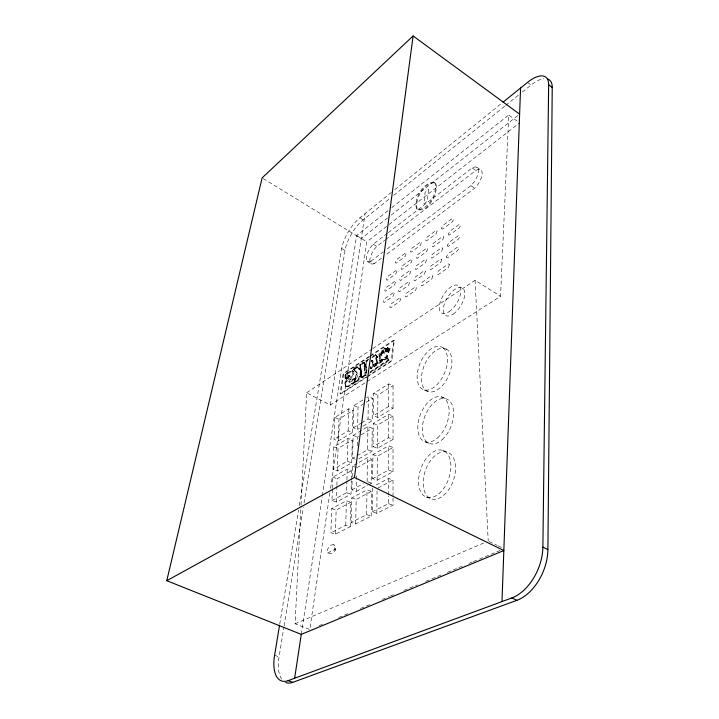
<?xml version="1.0" encoding="UTF-8"?>
<svg xmlns="http://www.w3.org/2000/svg" width="719" height="719" viewBox="0 0 719 719"><rect width="100%" height="100%" fill="white"/><g stroke="black" fill="none" stroke-linecap="round" stroke-linejoin="round"><path stroke-width="0.54" stroke-dasharray="3.6 2.7" d="M372.541 487.976L372.271 511.82L376.837 513.33L393.023 505.196L393.023 497.539M393.023 496.452L393.023 480.04L388.494 478.432L375.372 485.406M393.023 471.709L393.032 447.443L388.584 445.789L372.927 454.597L372.649 478.647L377.133 480.211L393.023 471.709L388.521 470.091L372.649 478.647M393.032 439.417L393.041 416.004L388.673 414.288L373.278 423.419L373.017 446.634L377.421 448.261L393.032 439.417L388.602 437.736L373.017 446.634M393.041 408.248L393.05 385.645L388.754 383.883L373.628 393.311L373.368 415.735L377.691 417.406L393.041 408.248L388.691 406.523L373.368 415.735M372.271 511.82L388.431 503.642L388.449 495.966M388.449 494.87L388.494 478.432M388.521 470.091L388.584 445.789M388.602 437.736L388.673 414.288M388.691 406.523L388.754 383.883M376.837 513.33L377.062 488.453M377.133 480.211L377.349 456.214L393.032 447.443M377.421 448.261L377.628 425.082L393.041 416.004M377.691 417.406L377.897 395.019L393.05 385.645M371.193 516.17L371.489 491.392L366.996 489.846L351.717 497.961L351.151 522.515L355.68 523.962L371.193 516.17L366.636 514.678L351.151 522.515M368.73 484.714L371.588 483.177L371.876 459.27L367.463 457.67L358.071 462.955M358.853 458.776L371.966 451.343L372.244 428.254L367.912 426.61L362.367 429.899M363.122 426.106L372.334 420.606L372.604 398.299L368.344 396.6L366.528 397.733M366.636 514.678L366.996 489.846M367.112 481.622L367.463 457.67M361.45 430.447L353.137 435.372L352.616 458.273L367.58 449.735L367.912 426.61M361.585 422.817L368.02 418.943L368.344 396.6M327.567 553.019L334.551 549.613C336.771 538.468 323.496 549.154 328.538 553.226C334.38 554.726 337.535 548.282 333.778 544.508M355.68 523.962L356.175 499.453L371.489 491.392M352.094 481.209L351.897 489.828L356.345 491.338L356.687 474.127M357.271 445.681L357.442 436.981L360.219 435.346M362.897 399.998L353.811 405.66L353.308 427.787L357.595 429.405L358.044 407.305L365.324 402.802M352.193 476.904L352.436 466.128L357.127 463.485M350.27 526.685L350.836 502.275L346.378 500.792L331.711 508.576L330.911 532.761L335.387 534.163L350.27 526.685L345.758 525.247L330.911 532.761M332.358 489.432L331.98 500.559L336.384 502.015L351.025 494.187L351.33 480.714M351.357 479.591L351.564 470.612L347.196 469.076L332.762 477.191L332.394 488.327M351.744 462.802L352.274 440.019L347.978 438.437L333.778 446.858L333.023 469.453L337.346 470.954L351.744 462.802L347.394 461.247L333.023 469.453M352.454 432.47L352.957 410.45L348.733 408.814L334.757 417.523L334.029 439.372L338.281 440.927L352.454 432.47L348.167 430.879L334.029 439.372M345.758 525.247L346.378 500.792M331.98 500.559L346.585 492.695L346.891 480.885M346.918 479.807L347.196 469.076M347.394 461.247L347.978 438.437M348.167 430.879L348.733 408.814M335.387 534.163L336.141 510.014L350.836 502.275M336.384 502.015L336.869 486.466M336.905 485.352L337.112 478.692L351.564 470.612M337.346 470.954L338.047 448.404L352.274 440.019M338.281 440.927L338.955 419.114L352.957 410.45M388.458 348.05L388.017 348.023C385.402 348.823 387.478 354.431 387.757 350.414L388.62 348.409L387.029 347.466C383.901 349.164 388.071 350.369 386.067 352.058L385.007 351.438L384.8 348.05C381.681 348.266 387.083 356.957 382.463 351.708L382.22 350.342L380.854 352.355L382.391 353.514C383.308 356.336 379.47 355.599 379.902 353.64L378.85 354.072L378.239 355.698L380.189 356.543L380.504 361.495L379.506 360.947L379.201 355.995L378.437 356.076M301.036 504.909L306.654 392.781L330.291 405.058L500.559 296.291L508.746 115.004L517.761 121.574M329.877 492.866L309.781 629.52L295.078 623.768L300.973 506.032M375.381 354.404L376.909 356.759L375.749 357.604L376.738 358.152L377.897 357.37L375.381 354.404L372.936 356.022L373.431 356.291M387.469 347.493L386.903 350.459M349.164 375.219C348.194 378.616 343.152 382.131 345.102 386.202L346.082 386.723C342.837 382.787 352.939 376.873 348.742 375.327M359.788 364.704L360.426 370.644L361.414 371.175L360.767 365.234L359.788 364.704L361.19 364.371M360.282 364.964L360.92 370.914L357.46 366.852L353.748 369.287L357.298 373.278C349.722 389.671 362.106 379.362 360.929 371.624L361.684 377.754L365.558 375.255L364.443 365.612C367.085 364.937 363.463 360.318 362.205 363.697M330.533 488.426L366.807 241.782L387.999 225.29M383.712 350.647L382.957 352.759M301.279 634.383L322.121 496.91M322.283 495.804L365.054 213.642M330.291 405.058L356.633 235.562L388.287 210.469M281.713 679.14A34.827 16.636 -69.7 0 1 279.062 656.959L283.915 627.058M284.095 625.943L303.328 507.443M304.047 503.012L345.03 250.5A25.578 10.111 -58.7 0 1 363.194 219.852L390.291 198.085M279.718 624.209L298.556 510.059M299.284 505.628L341.714 248.504A25.623 10.039 -58.8 0 1 359.904 217.803L391.262 192.467M353.263 369.018L356.795 373.089C352.4 383.578 355.788 386.507 357.774 373.619L353.263 369.018C357.936 360.507 366.169 379.389 356.975 366.582M380.926 355.222L380.89 354.188L379.902 353.64M355.456 382.364L359.473 379.677L361.468 371.822L360.48 371.283L358.493 379.147L354.467 381.834M371.507 360.965L371.022 360.695C373.637 358.682 370.914 365.603 373.673 365.755L377.538 363.23L376.738 358.152M372.676 365.207L376.54 362.682L375.749 357.604M382.023 355.501L381.034 354.943L381.142 352.948M345.102 386.202L347.879 385.995L353.658 382.274L354.773 378.203L355.761 378.733L354.647 382.805L348.239 386.795L345.596 386.463C343.466 382.4 349.119 378.67 349.524 375.417C347.484 377.16 344.473 382.85 345.506 374.725L349.461 372.127M379.506 360.947L386.292 356.516L388.323 349.326L389.833 348.05L386.795 356.795L380.009 361.217L379.695 356.264L378.733 355.977L379.344 354.35L380.396 353.91C382.032 357.559 380.863 351.232 382.715 350.62L382.957 351.986C384.395 354.97 383.38 348.32 385.294 348.329L385.501 351.717L386.885 348.284L387.963 347.771L387.262 350.135C385.995 353.505 390.049 349.039 389.33 347.771L388.197 348.364L386.606 351.528M380.504 361.495L387.289 357.073L389.195 350.872L390.489 348.994L389.33 347.771M383.955 353.317L383.569 351.061L382.589 350.513M385.914 349.901L385.078 351.501M383.569 351.061L381.987 352.22L382.391 353.514M390.327 348.329L389.195 348.922L387.595 352.085M394.758 189.645L501.341 103.545M393.787 195.28L504.81 106.124M505.682 105.414L518.794 94.89M522.291 92.077L531.035 85.058A30.845 13.454 -53.3 0 1 543.897 78.668M391.801 207.683L508.746 115.004M387.667 217.857L361.271 238.6L262.12 177.899M391.181 215.098L518.741 114.851M388.88 224.607L519.567 122.895M381.546 258.112L374.392 263.496L370.797 261.33A11.792 4.835 -58.8 0 1 366.384 257.051A11.792 4.835 -58.8 0 1 373.233 244.208L387.361 233.316M388.251 232.632L472.176 167.922A13.068 5.725 -55.7 0 1 478.414 171.535A13.068 5.725 -55.7 0 1 470.891 185.673L386.885 249.169M374.392 263.496A11.774 4.862 -58.7 0 1 369.943 259.208A11.774 4.862 -58.7 0 1 376.774 246.383L384.737 240.281M385.618 239.598L475.87 170.457A13.041 5.761 -55.7 0 1 482.143 174.097A13.041 5.761 -55.7 0 1 474.639 188.207L385.132 255.425M370.797 261.33L383.308 251.866M364.524 365.558L364.03 365.288L364.937 365.881C367.22 365.396 364.56 363.931 363.958 365.342L365.063 374.985L366.052 375.525L362.178 378.014L361.19 377.484L360.48 371.283M367.301 360.938L366.142 363.131L367.292 373.107M349.695 371.975L352.553 370.914A3.972 1.771 -61.7 0 1 353.433 372.208L352.921 374.635L349.003 381.735L349.614 382.005L355.267 378.473L354.152 382.544L348.364 386.256L346.207 386.759M350.108 375.695L346.199 379.21L345.111 378.643L345.021 374.464L349.901 371.283L352.067 370.653A3.972 1.771 -61.7 0 1 352.948 371.948C351.034 377.547 343.251 387.55 355.761 378.733M306.654 392.781L371.786 349.281M372.721 348.661L475.07 280.302L500.559 296.291M346.082 379.165L345.992 374.985L350.872 371.804L353.038 371.184A3.972 1.771 -61.7 0 1 353.928 372.478C354.332 376.325 349.308 378.751 349.641 382.301M369.18 356.372L343.197 373.637L340.033 393.644L340.842 393.949L367.041 377.098M370.105 355.761L393.536 340.24L394.318 340.536L391.783 361.1L367.975 376.495M369.674 356.642L343.682 373.898L340.617 393.994M370.591 356.031L394.264 340.5M361.711 363.437L363.643 362.151L364.623 362.691L365.962 365.207M368.272 359.105L365.935 360.704L365.18 362.196L366.726 373.359M364.623 362.691L360.947 365.117M361.19 363.778L360.282 364.38L360.767 364.641M368.757 359.383L365.71 362.034L366.798 372.837M371.849 357.343L375.875 354.674L377.403 357.028L376.244 357.882L377.089 362.762L373.179 365.477L372.37 360.408L370.896 361.369M354.233 369.548L357.945 367.112M372.361 357.595L376.37 354.952M348.94 377.412L347.969 376.891L345.111 378.643M371.346 361.675L372.855 360.677L373.673 365.755M365.063 374.985L361.19 377.484M370.222 371.66L388.359 359.922L389.356 360.489L369.539 373.287M369.934 372.442L388.862 360.21L386.894 357.999L370.752 368.443L370.321 367.247M366.546 376.828L340.195 393.742M367.481 376.226L391.28 360.821L393.769 340.213M366.232 402.236L372.604 398.299M353.308 427.787L360.668 423.365M357.595 429.405L359.437 428.299M361.145 434.797L372.244 428.254M370.33 368.137L386.4 357.72L387.748 358.152L389.356 360.489M356.822 467.674L371.876 459.27M351.897 489.828L363.311 483.68M356.345 491.338L367.777 485.217M377.996 487.958L393.023 480.04M295.078 623.768L484.112 542.845M319.092 625.656L324.269 623.508M338.748 617.495L348.059 613.622M360.471 608.472L371.849 603.744M382.193 599.448L389.428 596.437M390.471 596.006L393.572 594.721M403.916 590.425L417.362 584.844M425.639 581.401L430.807 579.253M431.84 578.822L441.151 574.957M447.362 572.378L464.941 565.08M469.085 563.354L472.185 562.069M473.219 561.638L478.396 559.49M479.429 559.058L500.118 550.466M387.748 358.152L371.319 368.685L370.069 368.155M354.773 378.203L348.706 381.798M433.665 182.159C422.592 183.3 414.18 198.013 416.346 208.537C426.421 215.88 439.273 192.18 435.768 183.749L433.665 182.159L435.04 183.291C437.512 193.779 428.821 208.977 417.658 209.75M434.393 182.626C423.311 183.749 414.89 198.471 417.074 208.995L418.386 210.209M380.89 354.188L379.839 354.629L379.425 356.624M379.938 354.674L381.034 354.943M386.067 352.058L386.139 348.706L384.791 349.551L384.701 351.196M331.711 508.576L336.141 510.014M351.717 497.961L356.175 499.453M346.585 492.695L351.025 494.187M388.431 503.642L393.023 505.196M332.762 477.191L337.112 478.692M368.011 481.937L371.588 483.177M426.169 497.027L430.852 498.671M352.436 466.128L355.941 467.368M352.616 458.273L355.231 459.207M333.778 446.858L338.047 448.404M372.927 454.597L377.349 456.214M367.58 449.735L371.966 451.343M353.137 435.372L357.442 436.981M334.757 417.523L338.955 419.114M368.02 418.943L372.334 420.606M425.181 441.87L429.737 443.614M373.278 423.419L377.628 425.082M442.724 450.364L447.344 452.134M274.595 655.243L279.062 656.959M353.811 405.66L358.044 407.305M373.628 393.311L377.897 395.019M441.25 396.843L445.735 398.712M424.255 389.932L428.677 391.765M443.012 347.825A23.197 13.185 -66.8 0 1 436.262 385.411A23.197 13.185 -66.8 0 1 417.622 371.48A23.197 13.185 -66.8 0 1 443.012 347.825L447.38 349.776A23.134 13.239 -66.8 0 1 440.702 387.28A23.134 13.239 -66.8 0 1 421.972 373.323A23.134 13.239 -66.8 0 1 447.38 349.776M489.226 541.569L497.242 545.397M498.24 545.874L502.248 547.797M341.92 392.682L342.415 392.942M346.918 389.464L347.412 389.725M354.386 384.656L354.88 384.917M351.591 383.622L352.076 383.883M349.838 384.755L350.333 385.016M345.039 375.084L345.524 375.345M355.788 380.98L356.282 381.25M354.161 380.432L354.656 380.702M347.61 377.124L348.104 377.385M354.934 381.537L355.429 381.798M345.066 376.352L345.551 376.612M351.906 379.974L352.391 380.234M346.792 377.664L347.277 377.924M353.829 381.672L354.314 381.933M345.093 377.718L345.578 377.978M353.658 382.274L354.647 382.805M345.875 378.257L346.36 378.527M347.96 372.532L348.445 372.793M358.493 379.147L359.473 379.677M355.474 378.014L355.959 378.284M346.612 373.413L347.097 373.673M357.738 379.722L358.233 379.992M348.985 375.749L348.104 375.776L347.969 376.891M348.293 375.624L348.778 375.884M354.53 379.102L355.024 379.362M356.804 380.324L357.298 380.594M353.505 378.931L354 379.192M345.021 374.464L345.992 374.985M354.916 380.081L355.411 380.342M362.951 376.352L363.446 376.621M352.499 370.815L353.469 371.346M360.992 375.642L361.486 375.902M356.543 374.015L357.037 374.275M361.073 376.45L361.567 376.72M362.025 376.954L362.52 377.223M361.145 377.124L361.639 377.394M359.203 376.307L359.698 376.567M356.058 375.821L356.552 376.091M358.754 378.086L359.248 378.356M354.296 368.335L354.791 368.595M360.534 371.723L361.028 371.993M360.623 372.415L361.109 372.685M353.577 368.811L354.063 369.072M360.165 372.469L360.65 372.73M364.704 375.219L365.198 375.489M360.713 373.188L361.208 373.458M354.152 370.006L354.647 370.276M360.794 373.853L361.289 374.123M363.922 375.722L364.416 375.992M355.024 370.968L355.51 371.229M355.887 371.93L356.381 372.19M359.707 374.275L360.201 374.536M360.911 374.887L361.405 375.147M356.552 372.658L357.037 372.927M360.021 366.951L360.507 367.22M364.524 370.285L365.018 370.555M366.151 371.301L366.645 371.579M360.192 368.443L360.686 368.703M357.307 366.987L357.792 367.247M357.981 367.795L358.475 368.056M356.112 367.139L356.597 367.4M358.817 368.793L359.311 369.054M360.345 369.746L360.83 370.015M359.617 369.746L360.111 370.015M364.794 372.631L365.288 372.9M355.222 367.724L355.707 367.993M360.192 370.429L360.677 370.698M362.196 363.113L362.682 363.383M364.731 364.83L365.225 365.099M364.479 365L364.973 365.27M364.227 365.162L364.722 365.432M372.568 370.141L373.062 370.411M365.603 366.627L366.088 366.897M364.039 366.079L364.533 366.348M364.254 367.912L364.74 368.182M359.868 365.629L360.354 365.899M365.89 369.099L366.384 369.377M373.08 364.946L373.574 365.216M363.544 362.214L364.03 362.484M372.029 367.041L372.523 367.31M363.329 362.367L363.814 362.628M363.94 362.691L364.425 362.96M363.014 362.574L363.499 362.843M364.254 363.293L364.74 363.562M362.628 362.825L363.113 363.095M364.587 363.922L365.072 364.191M365.351 364.515L365.845 364.785M364.857 364.434L365.342 364.704M371.876 360.138L372.855 360.677M376.54 362.682L377.538 363.23M371.561 360.336L372.056 360.614M375.956 363.068L376.45 363.338M372.065 361.217L372.559 361.486M374.994 363.697L375.489 363.967M372.262 362.502L372.757 362.78M375.579 364.74L376.082 365.009M366.681 360.156L367.175 360.426M373.943 364.38L374.446 364.65M372.469 363.841L372.963 364.111M377.376 367.032L377.87 367.31M380.414 360.354L380.908 360.632M375.821 358.035L376.316 358.305M376.001 359.087L376.495 359.356M379.929 361.918L380.423 362.196M382.526 363.697L383.029 363.976M376.235 360.408L376.729 360.686M376.45 361.666L376.945 361.945M379.201 355.995L380.189 356.543M375.543 354.647L376.037 354.925M383.919 359.329L384.422 359.608M386.66 361.019L387.164 361.298M375.884 355.177L376.379 355.447M376.298 355.815L376.792 356.085M376.675 356.399L377.169 356.669M376.909 356.822L377.897 357.37M376.711 356.957L377.205 357.226M381.322 359.77L381.816 360.039M376.414 357.154L376.909 357.433M376.1 357.37L376.594 357.64M381.277 353.703L381.771 353.982M386.292 356.516L387.289 357.073M387.02 357.981L387.514 358.26M380.63 354.853L381.124 355.132M387.424 358.583L387.927 358.862M380.108 354.737L380.603 355.015M387.865 359.212L388.368 359.491M384.557 357.649L385.051 357.927M388.215 359.716L388.718 360.003M385.42 350.854L385.914 351.124M382.22 350.342L383.209 350.899M383.371 351.663L383.865 351.942M381.474 350.881L382.463 351.429M382.463 351.708L383.452 352.256M385.15 348.149L386.139 348.706M387.685 349.982L388.673 350.539M388.206 350.315L389.195 350.872M386.768 349.856L387.757 350.414M386.975 351.007L387.469 351.285M367.175 261.303L370.743 263.46M341.714 248.504L345.03 250.5M373.233 244.208L376.774 246.383M356.633 235.562L366.807 241.782M359.904 217.803L363.194 219.852M470.891 185.673L474.639 188.207M472.176 167.922L475.87 170.457M476.868 167.302L480.571 169.855M527.521 82.406L531.035 85.058M371.058 368.694L370.653 366.223M386.75 357.595L388.359 359.922M363.643 362.151L364.982 364.668M361.468 371.822L362.178 378.014M364.937 365.881L366.052 375.525M335.315 550.403L335.072 549.882A1.833 0.944 -6.2 0 0 334.551 549.613M475.07 280.302L488.219 541.092M335.288 548.858L335.315 549.64M449.492 264.484L448.431 267.486L438.518 274.451C436.541 274.811 437.799 271.18 438.869 270.551L448.449 263.846L449.492 264.484M447.47 245.26L447.703 246.356L448.494 246.311L458.093 239.436C459.18 238.834 460.412 235.14 458.398 235.634L448.827 242.519L447.47 245.26M448.449 233.99L448.683 235.059L449.465 234.996L458.992 228.085C460.061 227.492 461.292 223.825 459.288 224.346L449.788 231.266L448.449 233.99M446.481 256.728L446.715 257.842L447.515 257.815L457.185 250.985C458.291 250.365 459.522 246.653 457.491 247.111L447.847 253.96L446.481 256.728M443.767 236.937L442.733 239.822L433.189 246.806C431.283 247.219 432.541 243.696 433.548 243.103L442.769 236.38L443.767 236.937M441.673 228.022L441.888 229.064L442.661 229.002L451.972 222.153C453.015 221.569 454.237 217.965 452.278 218.486L442.994 225.353L441.673 228.022M441.727 259.622L440.684 262.57L430.987 269.472C429.054 269.823 430.322 266.264 431.364 265.644L440.72 259.011L441.727 259.622M442.76 248.19L441.718 251.102L432.101 258.04C430.178 258.427 431.436 254.886 432.461 254.274L441.754 247.597L442.76 248.19M437.098 230.952L436.074 233.783L426.735 240.712C424.875 241.126 426.133 237.665 427.104 237.081L436.127 230.422L437.098 230.952M432.793 276.141L431.733 279.107L422.116 285.865C420.202 286.162 421.478 282.621 422.511 281.983L431.795 275.494L432.793 276.141M426.565 259.811L425.522 262.687L416.184 269.427C414.324 269.751 415.6 266.3 416.589 265.688L425.603 259.208L426.565 259.811M427.688 248.639L426.664 251.479L417.388 258.265C415.546 258.615 416.813 255.182 417.784 254.58L426.735 248.064L427.688 248.639M425.414 271.171L424.363 274.083L414.962 280.778C413.092 281.066 414.369 277.597 415.375 276.977L424.453 270.542L425.414 271.171M421.37 242.555L420.345 245.35L411.277 252.081C409.471 252.432 410.738 249.053 411.681 248.468L420.444 242.006L421.37 242.555M416.598 287.447L415.546 290.377L406.217 296.938C404.357 297.172 405.651 293.72 406.648 293.082L415.654 286.782L416.598 287.447M409.587 282.369L408.536 285.254L399.413 291.752C397.598 291.986 398.883 288.598 399.854 287.977L408.662 281.731L409.587 282.369M410.846 271.09L409.803 273.939L400.744 280.482C398.937 280.743 400.222 277.372 401.184 276.761L409.929 270.47L410.846 271.09M412.086 259.99L411.052 262.803L402.056 269.382C400.267 269.679 401.544 266.327 402.487 265.724L411.178 259.397L412.086 259.99M406.091 253.816L405.076 256.584L396.259 263.118C394.506 263.415 395.792 260.125 396.708 259.532L405.21 253.25L406.091 253.816M400.896 298.412L399.836 301.315L390.777 307.678C388.988 307.849 390.282 304.488 391.253 303.849L399.989 297.738L400.896 298.412M396.924 271.009L395.899 273.795L387.155 280.194C385.42 280.428 386.705 277.157 387.622 276.554L396.061 270.407L396.924 271.009M394.219 293.244L393.167 296.093L384.314 302.402C382.553 302.582 383.847 299.284 384.791 298.655L393.347 292.588L394.219 293.244M395.585 282.037L394.551 284.85L385.743 291.213C384 291.42 385.294 288.13 386.22 287.519L394.713 281.408L395.585 282.037M428.515 189.555L427.284 201.275L423.895 203.89L425.154 192.18L428.515 189.555M453.204 314.095A16.097 7.855 -58.4 0 0 463.755 289.308A16.097 7.855 -58.4 0 0 445.16 301.854A16.097 7.855 -58.4 0 0 453.204 314.095M443.686 495.328A24.689 14.838 -70.9 0 0 450.714 454.138A24.689 14.838 -70.9 0 0 423.698 477.03A24.689 14.838 -70.9 0 0 443.686 495.328M438.976 493.656A24.761 14.784 -70.8 0 0 446.086 452.368A24.761 14.784 -70.8 0 0 419.078 475.367A24.761 14.784 -70.8 0 0 438.976 493.656M449.159 311.66A16.133 7.81 -58.4 0 0 459.756 286.827A16.133 7.81 -58.4 0 0 441.187 299.446A16.133 7.81 -58.4 0 0 449.159 311.66M437.574 437.889A23.925 13.967 -68.6 0 0 444.504 398.524A23.925 13.967 -68.6 0 0 418.332 421.891A23.925 13.967 -68.6 0 0 437.574 437.889M442.149 439.668A23.862 14.021 -68.7 0 0 448.998 400.393A23.862 14.021 -68.7 0 0 422.808 423.653A23.862 14.021 -68.7 0 0 442.149 439.668"/><path stroke-width="1.08" d="M285.811 682.52A34.827 16.636 -69.7 0 0 292.759 682.358L516.916 600.311A41.648 26.27 -66.7 0 0 547.896 549.613L552.237 87.484A30.845 13.454 -53.3 0 0 547.833 79.072M279.538 625.323L274.595 655.243A34.898 16.546 -69.6 0 0 288.157 680.641L511.829 597.938A41.756 26.154 -66.7 0 0 542.881 547.087L548.642 84.743A30.908 13.373 -53.4 0 0 527.521 82.406L503.093 102.134M501.988 601.578L520.565 88.024M354.44 477.452L503.839 550.547L301.279 634.383L166.763 580.7L354.44 477.452L413.11 35.95L519.621 114.159M294.628 678.242L301.279 634.383M166.763 580.7L262.12 177.899L413.11 35.95M288.157 680.641L292.759 682.358M511.829 597.938L516.916 600.311M542.881 547.087L547.896 549.613M548.642 84.743L552.237 87.484"/></g></svg>
